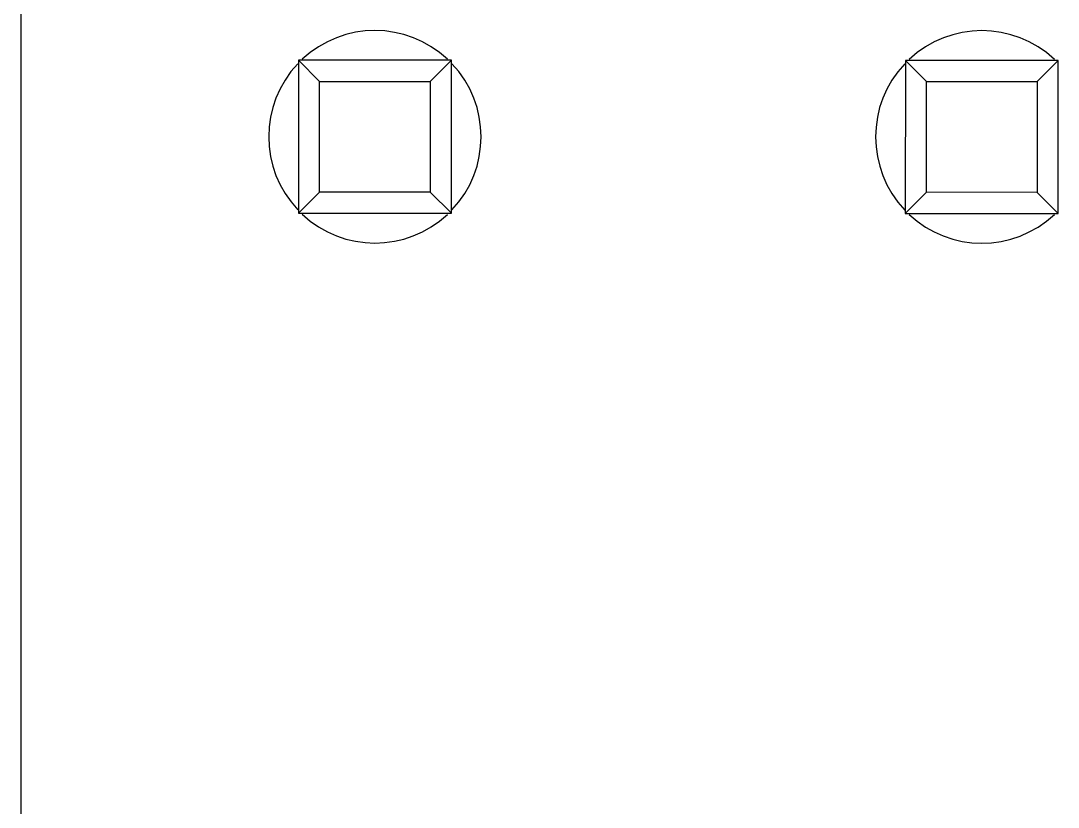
# Model space of a CAD drawing. Header units: inches. Extents: x -29 to 164, y -51 to 83.
# Drawn here: x 113.505 to 117.847, y 2.438 to 5.728 of the extents above; entities that cross this region are included whole.
import ezdxf

# ---------------------------------------------------------------- set-up
doc = ezdxf.new("R2010")
doc.units = ezdxf.units.IN
doc.header["$LTSCALE"] = 1.21
doc.header["$MEASUREMENT"] = 0
doc.layers.get('0').update_dxf_attribs({"linetype": 'CONTINUOUS'})

msp = doc.modelspace()

# ---------------------------------------------------------------- linework, layer by layer
at = {"color": 7, "linetype": 'Continuous'}
for p, q in [((113.5046, 40.2831), (113.5046, -5.7169)), ((114.667, 5.5629), (114.6669, 4.9229)), ((114.7551, 5.4747), (114.667, 5.5629)), ((115.307, 5.5627), (114.667, 5.5629)), ((115.2188, 5.4746), (115.307, 5.5627)), ((115.3069, 4.9227), (115.307, 5.5627)), ((117.207, 5.5623), (117.2069, 4.9223)), ((117.2951, 5.4742), (117.207, 5.5623)), ((117.847, 5.5622), (117.207, 5.5623)), ((117.7588, 5.4741), (117.847, 5.5622)), ((117.8469, 4.9222), (117.847, 5.5622)), ((114.755, 5.011), (114.7551, 5.4747)), ((114.7551, 5.4747), (115.2188, 5.4746)), ((115.2188, 5.4746), (115.2187, 5.0109)), ((117.295, 5.0105), (117.2951, 5.4742)), ((117.2951, 5.4742), (117.7588, 5.4741)), ((117.7588, 5.4741), (117.7587, 5.0104)), ((114.6669, 4.9229), (114.755, 5.011)), ((115.2187, 5.0109), (114.755, 5.011)), ((115.3069, 4.9227), (115.2187, 5.0109)), ((117.2069, 4.9223), (117.295, 5.0105)), ((117.7587, 5.0104), (117.295, 5.0105)), ((117.8469, 4.9222), (117.7587, 5.0104)), ((114.6669, 4.9229), (115.3069, 4.9227)), ((117.2069, 4.9223), (117.8469, 4.9222))]:
    msp.add_line(p, q, dxfattribs=at)
for centre, start, end in [((114.9869, 5.2428), 46.8548, 133.1203), ((117.5269, 5.2423), 46.8548, 133.1203), ((114.9869, 5.2428), 136.534, 223.4753), ((114.9869, 5.2428), 316.534, 43.4753), ((117.5269, 5.2423), 136.534, 223.4753), ((114.9869, 5.2428), 226.8548, 313.1203), ((117.5269, 5.2423), 226.8548, 313.1203)]:
    msp.add_arc(centre, 0.4445, start, end, dxfattribs=at)

doc.saveas('drawing.dxf')
